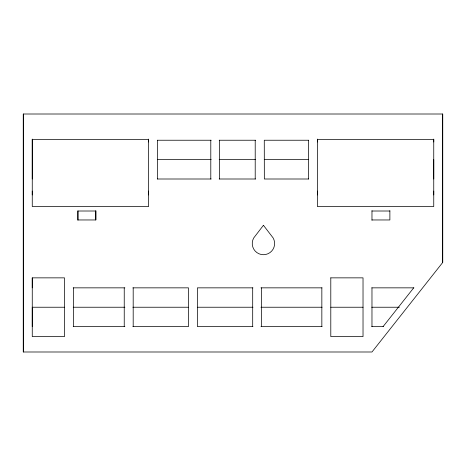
<?xml version="1.0" encoding="UTF-8"?>
<svg xmlns="http://www.w3.org/2000/svg" width="466" height="466" viewBox="0 0 466 466"><rect width="100%" height="100%" fill="white"/><g stroke="black" fill="none" stroke-linecap="round" stroke-linejoin="round"><path stroke-width="0.7" d="M23.3 351.993L23.3 114.007L442.7 114.007L442.7 262.469L371.973 351.993L23.3 351.993L23.3 114.007M32.259 277.858L32.259 336.609L64.489 336.609L64.489 277.858L32.259 277.858L32.259 287.848M73.436 326.614L73.436 287.848M95.821 219.964L95.821 211.011L77.915 211.011L77.915 219.964L95.821 219.964L95.821 210.649M124.236 326.614L124.236 287.848M133.189 326.614L133.189 287.848M157.595 179.002L157.595 140.237M210.795 179.002L210.795 140.237M219.573 179.002L219.573 140.237M252.694 326.614L252.694 287.848M261.647 326.614L261.647 287.848M308.41 179.002L308.41 140.237M321.843 326.614L321.843 287.848M371.973 326.614L371.973 287.848M371.973 220.261L371.973 210.649M389.879 210.649L389.879 219.964L371.973 219.964M442.7 262.469L442.7 114.007M383.069 326.614L413.697 287.848M157.368 140.237L211.185 140.237M219.183 140.237L255.549 140.237M308.638 140.237L264.274 140.237L264.344 179.002L308.638 179.002M157.368 159.622L211.185 159.622M219.183 159.622L255.549 159.622M264.274 159.622L308.638 159.622M157.368 179.002L211.185 179.002M219.183 179.002L255.549 179.002M371.973 211.011L389.879 211.011M73.214 287.848L124.876 287.848M132.88 287.848L188.468 287.848L188.468 326.614L132.88 326.614M252.939 287.848L197.415 287.848L197.415 326.614L252.939 326.614M260.943 287.848L322.064 287.848M371.752 287.848L413.925 287.848M64.489 307.234L32.259 307.234L32.253 326.614M73.214 307.234L124.876 307.234M132.88 307.234L188.182 307.234M197.642 307.234L252.939 307.234M260.943 307.234L322.064 307.234M330.796 307.234L363.026 307.234M371.746 307.234L399.345 307.234M73.214 326.614L124.876 326.614M260.943 326.614L322.064 326.614M371.728 326.614L383.326 326.614M433.747 139.089L433.747 141.967M433.747 159.622L433.747 179.002M433.747 191.089L433.747 194.939M317.363 139.089L317.363 141.967M317.363 191.089L317.363 194.939M255.211 140.237L255.211 179.002M148.642 139.089L148.642 141.967M148.642 191.089L148.642 194.939M77.915 210.801L77.915 220.261M32.259 139.089L32.259 179.002M32.259 191.089L32.259 194.939M32.259 139.392L32.259 206.531L148.642 206.531L148.642 139.392L32.259 139.392M317.363 139.392L317.363 206.531L433.747 206.531L433.747 139.392L317.363 139.392M330.796 277.858L330.796 336.609L363.026 336.609L363.026 277.858L330.796 277.858M263.436 225.294L253.749 237.922A11.19 11.19 0 0 0 263.436 254.71A11.19 11.19 0 0 0 273.128 237.922L263.436 225.294"/></g></svg>
